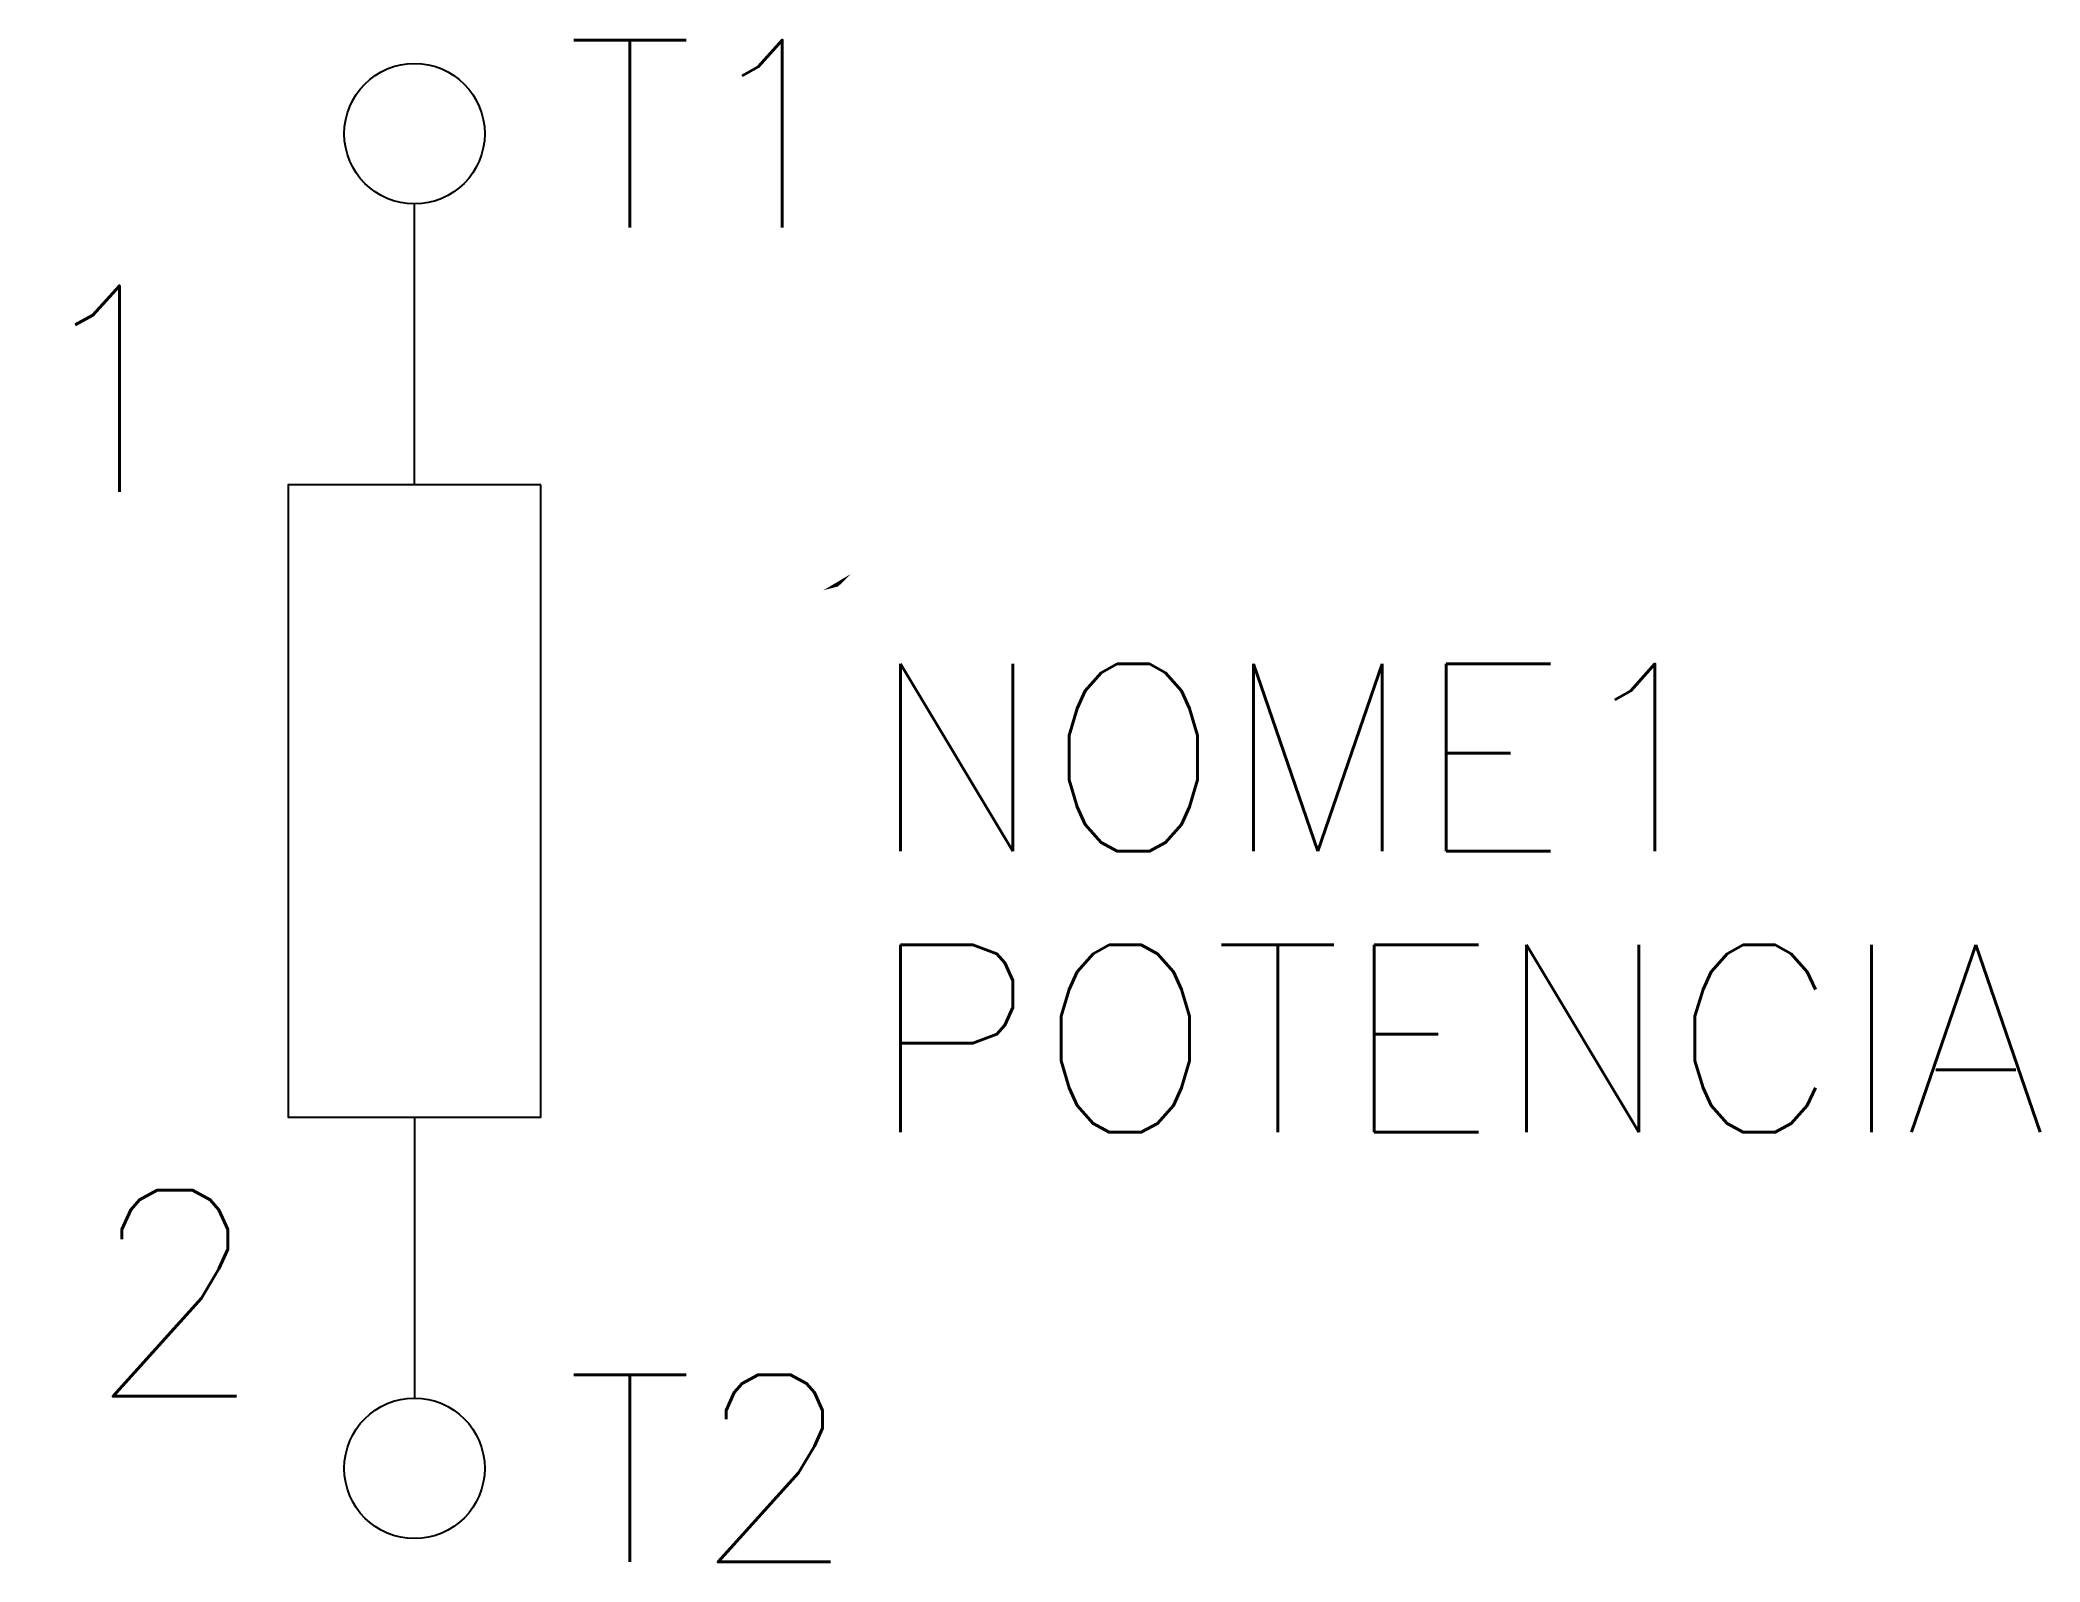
# Model space of a CAD drawing. Extents: x 350.2 to 371.5, y 190.7 to 207.
import ezdxf
from ezdxf.enums import TextEntityAlignment as Align

# ---------------------------------------------------------------- set-up
doc = ezdxf.new("R2010")
doc.units = 0
doc.header["$MEASUREMENT"] = 0
doc.layers.get('0').update_dxf_attribs({"linetype": 'CONTINUOUS'})
doc.styles.add('ROMANS', font='romans')

msp = doc.modelspace()

# ---------------------------------------------------------------- linework, layer by layer
for p, q in [((354.154, 202.2), (354.154, 205.2)), ((354.154, 195.45), (354.154, 192.45))]:
    msp.add_line(p, q)
msp.add_lwpolyline([(355.504, 202.2), (352.804, 202.2), (352.804, 195.45), (355.504, 195.45)], close=True)
msp.add_lwpolyline([(350.754, 196.475, 0, 1.2, 0), (350.754, 196.475, 0, 0, 0), (356.72, 200.008, 1.2, 0, 0), (358.68, 201.116, 0, 0, 0)], format="xyseb")
at = {"color": 7}
for centre in [(354.154, 205.95), (354.154, 191.7)]:
    msp.add_circle(centre, 0.75, dxfattribs=at)

# ---------------------------------------------------------------- texts
at = {"color": 7, "style": 'ROMANS'}
for s, p in [('1', (351.85, 202.127)), ('2', (352.537, 192.47))]:
    msp.add_text(s, height=2.2, dxfattribs=at).set_placement(p, align=Align.RIGHT)
at = {"color": 7, "lineweight": -3, "style": 'ROMANS'}
for tag, p in [('T1', (355.769, 205.95)), ('T2', (355.769, 191.7))]:
    msp.add_attdef(tag, text='', height=2, dxfattribs=at).set_placement(p, align=Align.MIDDLE_LEFT)
at = {"lineweight": -3, "style": 'ROMANS'}
for tag, text, p in [('NOME1', '', (359.004, 199.288)), ('POTENCIA', 'POTENCIA', (359.004, 196.288))]:
    msp.add_attdef(tag, text=text, height=2, dxfattribs=at).set_placement(p, align=Align.MIDDLE_LEFT)

doc.saveas('drawing.dxf')
